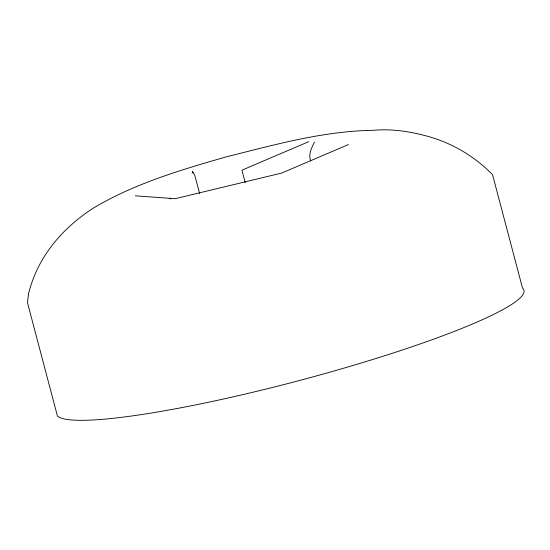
<?xml version="1.0" encoding="UTF-8"?>
<svg xmlns="http://www.w3.org/2000/svg" width="550" height="550" viewBox="0 0 550 550"><rect width="100%" height="100%" fill="white"/><g stroke="black" fill="none" stroke-linecap="round" stroke-linejoin="round"><path stroke-width="0.82" d="M314.469 142.086C311.63 147.812 308.131 154.44 310.702 160.903M308.708 141.673L241.917 170.191L245.211 182.648M348.473 144.554L281.683 173.071L175.127 198.701L135.362 195.821M169.366 198.289L170.83 198.866M199.65 193.559L194.844 175.539L192.472 171.435L192.906 173.092M28.387 294.456L27.5 302.761L57.448 416.096A242.014 29.913 -14.8 0 0 317.164 375.719A242.014 29.913 -14.8 0 0 522.5 288.049L492.553 174.708C475.434 157.128 454.128 144.224 430.636 137.149C411.922 131.732 392.562 128.528 373.058 130.322C322.946 131.072 274.134 144.897 225.83 156.984C180.352 170.046 134.344 183.666 93.424 208.051C61.937 228.394 37.214 257.386 28.387 294.456"/></g></svg>
